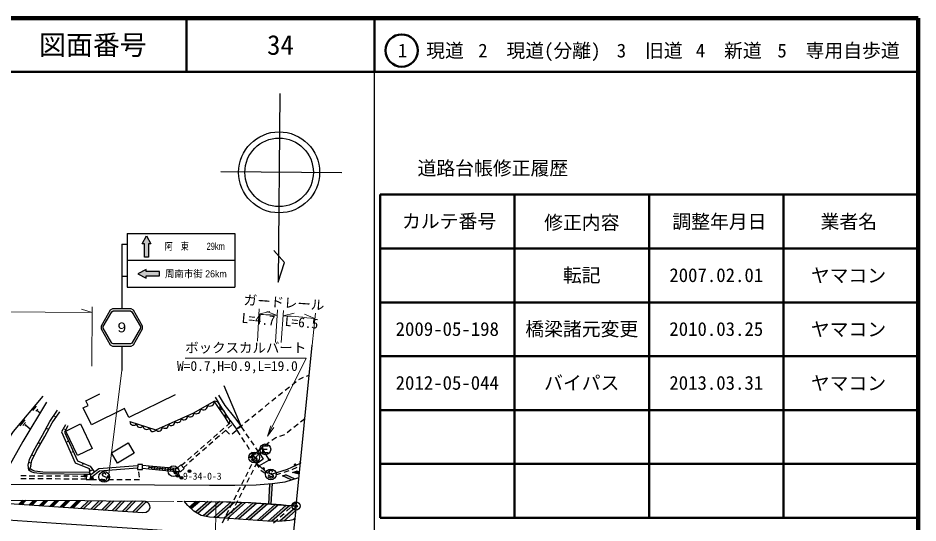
# Model space of a CAD drawing. Units: millimetres, scale not verified. Extents: x 40000 to 680000, y 20000 to 380000.
# Drawn here: x 512706 to 680000, y 286219 to 380000 of the extents above; entities that cross this region are included whole.
import ezdxf
from ezdxf.enums import TextEntityAlignment as Align

# ---------------------------------------------------------------- set-up
doc = ezdxf.new("R2010")
doc.units = ezdxf.units.MM
doc.header["$LTSCALE"] = 1000
doc.header["$PDMODE"] = 32
doc.header["$PDSIZE"] = 500
for name, color, linetype, lineweight in [('M-BGD', 7, 'Continuous', 25), ('M-BMK', 2, 'Continuous', 13), ('M-BMK-OTRS', 5, 'Continuous', 25), ('M-BMK-SRVR', 3, 'Continuous', 25), ('M-STR-HTXT', 7, 'Continuous', 13), ('M-STR-STRC', 7, 'Continuous', 25), ('M-TTL', 2, 'Continuous', 140), ('M-TTL-BAND', 7, 'Continuous', 25), ('M-TTL-FRAM', 2, 'Continuous', 50), ('M-TTL-LINE', 7, 'Continuous', 50)]:
    doc.layers.add(name, color=color, linetype=linetype, lineweight=lineweight)
doc.layers.add('M-TTL-TXT', color=7, linetype='Continuous')
doc.styles.add('ＭＳ ゴシック', font='')
doc.styles.add('ＭＳ Ｐゴシック', font='')
doc.styles.get('ＭＳ ゴシック').set_extended_font_data('MS Gothic')
doc.styles.get('ＭＳ Ｐゴシック').set_extended_font_data('MS PGothic')

# ---------------------------------------------------------------- blocks, each defined once
blk = doc.blocks.new('open_arrow')
at = {"color": 0, "linetype": 'Continuous', "lineweight": -2}
blk.add_lwpolyline([(7.5, 1.25), (0, 0), (7.5, -1.25)], dxfattribs=at)

msp = doc.modelspace()

# ---------------------------------------------------------------- hatches: boundary and pattern name
at = {"layer": 'M-BMK-OTRS'}
for points in [[(564298, 288484), (564364, 289137), (561359, 286531), (562109, 286586)], [(564133, 286844), (564153, 287034), (563874, 286793)]]:
    msp.add_hatch(color=256, dxfattribs=at).paths.add_polyline_path(points)
at = {"layer": 'M-STR-STRC'}
for points in [[(536993, 338071), (537393, 338071), (536593, 339571), (535793, 338071), (536193, 338071), (536193, 335571), (536993, 335571)], [(536502, 331700), (536502, 332100), (539002, 332100), (539002, 332900), (536502, 332900), (536502, 333300), (535002, 332500)], [(562486, 295177), (561884, 294969), (563460, 294204), (564097, 294394)], [(564487, 295869), (563731, 295607), (564980, 295269), (565026, 295723)], [(559467, 293496), (559265, 289742), (559714, 289712), (559920, 293527)], [(513585, 290432), (512788, 289659), (513393, 289619), (514227, 290429)], [(515586, 290421), (514697, 289533), (515294, 289493), (516219, 290418)], [(516620, 289405), (517217, 289365), (518258, 290406), (517625, 290410)], [(518543, 289277), (519140, 289237), (520297, 290395), (519664, 290398)], [(520466, 289149), (521062, 289109), (522336, 290383), (521703, 290387)], [(522389, 289021), (522985, 288982), (524375, 290372), (523742, 290375)], [(524311, 288894), (524908, 288854), (526411, 290357), (525780, 290362)], [(526234, 288765), (526830, 288725), (528445, 290340), (527814, 290345)], [(528255, 288628), (528849, 288588), (530567, 290322), (529939, 290327)], [(530168, 288498), (530761, 288458), (532592, 290305), (531964, 290310)], [(532081, 288369), (532674, 288328), (534633, 290304), (533998, 290303)], [(533994, 288239), (534587, 288199), (536535, 290164), (536324, 290277), (536029, 290292)], [(544565, 289157), (544901, 288853), (546497, 290230), (545813, 290234)], [(545705, 288226), (546121, 287991), (548686, 290203), (548010, 290214)], [(547142, 287551), (547696, 287434), (550865, 290168), (550189, 290179)], [(549016, 287252), (549651, 287206), (553001, 290096), (552343, 290123)], [(551023, 287112), (551657, 287070), (555015, 290014), (554363, 290041)], [(553066, 286976), (553701, 286933), (557072, 289889), (556438, 289932)], [(555110, 286839), (555744, 286797), (559115, 289752), (558481, 289795)], [(557154, 286703), (557788, 286660), (561135, 289595), (560511, 289646)], [(559203, 286571), (559863, 286551), (563146, 289429), (562522, 289481)]]:
    msp.add_hatch(color=256, dxfattribs=at).paths.add_polyline_path(points)

# ---------------------------------------------------------------- linework, layer by layer
at = {"layer": 'M-BGD'}
for p, q in [((564908, 312836), (565127, 313005)), ((565127, 313005), (565796, 313279)), ((566352, 313506), (566832, 313702)), ((550984, 311756), (554128, 304232)), ((562374, 310882), (563166, 311492)), ((563641, 311859), (564433, 312469)), ((525315, 308908), (527908, 310185)), ((541920, 310038), (533316, 305800)), ((559877, 308880), (560654, 309510)), ((561120, 309888), (561826, 310459)), ((561826, 310459), (561899, 310515)), ((515478, 307097), (516145, 307884)), ((524831, 307588), (525744, 308037)), ((525744, 308037), (525315, 308908)), ((558634, 307873), (559411, 308503)), ((516038, 306960), (516372, 307354)), ((516205, 307157), (516805, 306667)), ((526364, 304475), (524831, 307588)), ((532484, 307490), (526364, 304475)), ((533316, 305800), (532484, 307490)), ((556148, 305858), (556925, 306488)), ((557391, 306866), (558168, 307495)), ((513099, 304287), (514046, 305405)), ((513615, 304330), (514088, 304889)), ((514013, 304233), (514250, 304512)), ((519517, 306014), (519349, 306122)), ((519562, 306080), (519472, 305947)), ((552124, 304823), (551442, 304222)), ((552166, 305250), (553316, 303648)), ((552978, 305833), (554128, 304232)), ((554907, 304848), (555000, 304928)), ((555000, 304928), (555682, 305480)), ((564757, 304571), (563971, 303952)), ((566014, 305561), (565229, 304942)), ((514131, 304373), (514998, 303697)), ((518103, 303682), (517931, 303783)), ((518142, 303752), (518065, 303611)), ((521393, 303578), (521472, 303728)), ((521433, 303653), (521638, 303598)), ((550992, 303825), (550241, 303164)), ((551335, 303435), (550585, 302774)), ((551309, 303376), (552038, 302692)), ((552468, 304432), (551786, 303832)), ((552486, 302756), (553242, 303410)), ((554128, 304232), (553316, 303648)), ((554015, 302569), (553316, 303648)), ((553696, 303802), (554453, 304456)), ((554786, 303278), (554128, 304232)), ((563500, 303581), (562714, 302962)), ((521961, 301275), (521894, 301427)), ((521927, 301351), (522129, 301401)), ((548590, 301711), (547839, 301050)), ((548934, 301320), (548183, 300660)), ((549791, 302768), (549040, 302107)), ((550134, 302378), (549384, 301717)), ((554885, 301226), (554342, 302066)), ((555694, 301961), (555127, 302784)), ((556603, 300644), (556035, 301467)), ((559423, 301157), (558616, 300566)), ((560608, 302026), (559907, 301512)), ((560732, 302068), (560608, 302026)), ((562229, 302581), (561300, 302262)), ((562243, 302591), (562229, 302581)), ((516611, 301012), (516435, 301107)), ((516651, 301082), (516572, 300943)), ((522806, 299375), (522981, 299477)), ((546188, 299596), (545438, 298935)), ((547389, 300653), (546639, 299993)), ((547733, 300263), (546982, 299602)), ((555755, 299884), (555212, 300723)), ((557601, 299197), (556943, 300150)), ((558132, 300212), (557326, 299621)), ((559177, 300503), (558177, 300503)), ((558177, 300503), (558177, 299303)), ((558177, 299903), (559027, 299903)), ((515417, 298770), (515234, 298850)), ((515451, 298843), (515384, 298698)), ((522839, 299301), (522773, 299450)), ((544987, 298539), (544237, 297878)), ((545331, 298148), (544580, 297488)), ((546532, 299206), (545781, 298545)), ((556009, 298656), (556574, 297831)), ((556842, 299266), (556035, 298675)), ((556781, 298301), (556082, 299380)), ((556471, 297687), (556781, 298301)), ((557601, 299197), (556781, 298301)), ((556781, 298301), (557340, 297384)), ((558281, 298065), (557340, 297384)), ((557601, 299197), (558281, 298065)), ((558177, 299303), (559177, 299303)), ((514699, 296023), (514582, 296960)), ((514896, 297403), (514704, 297463)), ((514915, 297481), (514877, 297324)), ((515067, 296841), (514904, 296322)), ((524845, 297095), (524655, 297174)), ((524750, 297134), (524944, 297304)), ((525909, 296327), (525986, 295580)), ((526101, 296788), (526903, 295686)), ((526260, 295850), (526232, 296118)), ((537003, 296199), (535849, 296315)), ((537063, 296796), (535909, 296912)), ((537003, 296199), (537057, 296797)), ((542018, 295746), (537003, 296199)), ((542045, 296045), (537030, 296498)), ((542072, 296343), (537057, 296797)), ((537586, 296749), (537536, 296151)), ((538084, 296704), (538034, 296106)), ((538582, 296659), (538532, 296061)), ((539080, 296614), (539030, 296016)), ((539578, 296569), (539528, 295971)), ((540076, 296524), (540026, 295926)), ((540574, 296479), (540524, 295881)), ((541072, 296434), (541022, 295836)), ((541570, 296389), (541520, 295791)), ((542018, 295746), (542068, 296344)), ((542397, 296316), (542068, 296344)), ((543786, 297481), (543104, 296881)), ((544130, 297091), (543448, 296490)), ((555749, 296259), (556200, 297152)), ((557204, 297591), (556694, 296584)), ((556912, 297336), (557477, 296510)), ((563673, 296164), (564570, 296608)), ((565107, 296874), (565143, 296892)), ((514207, 294949), (513207, 294956)), ((515807, 294937), (514807, 294944)), ((517407, 294925), (516407, 294932)), ((519007, 294913), (518007, 294920)), ((520607, 294901), (519607, 294908)), ((522207, 294889), (521207, 294896)), ((523807, 294877), (522807, 294884)), ((525368, 294865), (524407, 294872)), ((526267, 295199), (525986, 295580)), ((526246, 295984), (526559, 296106)), ((535316, 294752), (535172, 295742)), ((555028, 294831), (555479, 295724)), ((555701, 294621), (555250, 293729)), ((556424, 296049), (555972, 295157)), ((557816, 296015), (557819, 296011)), ((557819, 296011), (558666, 295490)), ((559177, 295176), (559703, 294853)), ((559703, 294853), (560068, 294971)), ((560639, 295155), (561590, 295462)), ((562161, 295647), (563113, 295954)), ((514203, 294429), (513203, 294436)), ((515803, 294417), (514803, 294424)), ((517403, 294405), (516403, 294412)), ((519003, 294393), (518003, 294400)), ((520603, 294381), (519603, 294388)), ((522203, 294369), (521203, 294376)), ((523803, 294357), (522803, 294364)), ((525364, 294345), (524403, 294352)), ((526269, 294305), (527269, 294302)), ((527869, 294300), (528869, 294296)), ((529469, 294294), (530469, 294291)), ((531069, 294289), (532069, 294285)), ((532669, 294283), (533669, 294279)), ((534269, 294277), (535269, 294274)), ((553585, 291975), (554036, 292868)), ((554306, 293403), (554757, 294296)), ((554979, 293194), (554527, 292302)), ((552863, 290547), (553314, 291439)), ((554256, 291766), (553805, 290874)), ((552141, 289119), (552592, 290011)), ((553534, 290339), (553083, 289446)), ((563805, 289477), (564457, 290061)), ((551420, 287691), (551871, 288583)), ((552812, 288911), (552360, 288019)), ((561421, 287342), (562166, 288009)), ((562613, 288409), (563358, 289077)), ((550698, 286263), (551149, 287155)), ((552089, 287483), (551638, 286591)), ((560229, 286274), (560974, 286941))]:
    msp.add_line(p, q, dxfattribs=at)
for points in [[(517324, 309741), (511795, 303211), (509322, 299520), (502862, 299372), (499151, 298063), (485042, 298304), (479907, 299240), (482094, 302488), (485055, 305944)], [(552166, 305250), (550575, 307613), (549390, 309575)], [(549990, 309937), (551146, 308021), (552978, 305833)], [(518024, 308672), (513575, 301341), (510976, 296697), (510346, 296202)], [(533516, 305057), (538355, 303518), (545381, 306694), (549194, 308827)], [(551927, 304636), (551208, 305893), (549194, 308827)], [(514582, 296960), (514833, 297988), (515627, 299696), (517235, 302504), (518635, 305077), (520054, 307155)], [(515067, 296841), (515307, 297822), (516072, 299466), (517672, 302260), (519062, 304816), (520467, 306873)], [(521522, 304465), (520812, 303121), (523361, 297388), (525909, 296327)], [(521964, 304232), (521368, 303102), (523737, 297773), (526101, 296788)], [(525986, 295580), (517318, 295674), (515809, 295861), (515329, 296032), (514904, 296322), (514699, 296023)], [(534910, 296830), (527707, 296278), (526266, 295156), (526275, 295155)], [(534944, 296391), (527873, 295850), (526414, 294713), (526269, 294715)], [(525355, 295197), (517288, 295324), (515722, 295540), (515163, 295728), (514699, 296023)], [(542842, 295834), (542685, 295690), (542018, 295746)]]:
    msp.add_lwpolyline(points, dxfattribs=at)
for points in [[(526520, 300078), (523774, 298762), (521599, 303301), (524345, 304617)], [(533154, 301087), (534276, 299212), (531178, 297358), (530056, 299233)], [(535852, 297052), (534952, 297058), (534947, 296168), (535847, 296162)], [(543595, 296344), (542980, 297012), (542318, 296403), (542933, 295734)], [(526269, 294305), (526267, 295199), (525355, 295197), (525357, 294303)]]:
    msp.add_lwpolyline(points, close=True, dxfattribs=at)
msp.add_circle((558677, 299903), 1000, dxfattribs=at)
for centre, radius, start, end in [((547151, 308005), 780, 230.27022, 8.17899), ((548422, 308716), 780, 230.27022, 8.17899), ((549251, 307787), 1041, 335.78598, 93.14501), ((543558, 306048), 663, 218.55133, 10.09424), ((544729, 306578), 663, 218.55133, 10.09424), ((545880, 307294), 780, 230.27022, 8.17899), ((550258, 306320), 1041, 335.78598, 93.14501), ((534167, 305010), 653, 175.89654, 328.81506), ((535377, 304625), 653, 175.89654, 328.81506), ((540044, 304460), 663, 218.55133, 10.09424), ((541215, 304990), 663, 218.55133, 10.09424), ((542386, 305519), 663, 218.55133, 10.09424), ((551329, 305128), 774, 320.52425, 99.01071), ((536586, 304241), 653, 175.89654, 328.81506), ((537796, 303856), 653, 175.89654, 328.81506), ((538873, 303931), 663, 218.55133, 10.09424)]:
    msp.add_arc(centre, radius, start, end, dxfattribs=at)
at = {"layer": 'M-BMK'}
for p, q in [((517103, 290398), (511103, 290438)), ((518703, 290387), (517703, 290393)), ((525303, 290342), (519303, 290383)), ((526903, 290331), (525903, 290338)), ((533503, 290286), (527503, 290327)), ((535103, 290275), (534103, 290282)), ((541703, 290230), (535703, 290271)), ((543303, 290219), (542303, 290226)), ((549479, 290177), (543903, 290215))]:
    msp.add_line(p, q, dxfattribs=at)
msp.add_arc((548390, 130181), 160000, 84.26166, 89.61037, dxfattribs=at)
at = {"layer": 'M-BMK-OTRS'}
for q in [(567388, 319229), (561389, 259530)]:
    msp.add_line((564388, 289379), q, dxfattribs=at)
at = {"layer": 'M-BMK-SRVR'}
msp.add_line((572900, 351237), (550398, 351433), dxfattribs=at)
msp.add_lwpolyline([(561367, 365960), (561063, 330962), (562250, 334597), (560283, 336799)], dxfattribs=at)
for centre, radius in [((561240, 351339), 7526), ((561240, 351339), 6368), ((541603, 295839), 1000), ((541603, 295839), 120), ((564388, 289379), 750)]:
    msp.add_circle(centre, radius, dxfattribs=at)
msp.add_point((564388, 289379), dxfattribs=at)
at = {"layer": 'M-STR-HTXT'}
for p, q in [((526487, 326335), (526412, 315335)), ((526480, 325335), (473453, 325695)), ((526480, 325335), (524484, 325948)), ((557244, 319975), (557524, 325968)), ((557477, 324969), (559503, 325475)), ((560905, 324779), (558948, 325506)), ((560585, 319789), (560970, 325777)), ((561633, 319719), (562052, 325704)), ((561982, 324707), (564019, 325166)), ((567888, 324204), (565958, 325001)), ((567388, 319229), (567988, 325199)), ((529500, 294777), (532000, 314536)), ((549479, 290177), (549342, 270178))]:
    msp.add_line(p, q, dxfattribs=at)
msp.add_lwpolyline([(559098, 302314), (566295, 316811), (543795, 316811)], dxfattribs=at)
for radius in [150, 120, 90, 60, 30, 20]:
    msp.add_circle((529500, 294777), radius, dxfattribs=at)
for start, end in [(86.32026, 87.32912), (84.26166, 86.00325)]:
    msp.add_arc((548390, 130181), 195000, start, end, dxfattribs=at)
msp.add_point((529500, 294777), dxfattribs=at)
at = {"layer": 'M-STR-STRC'}
for p, q in [((533000, 340000), (533000, 330000)), ((533000, 340000), (553000, 340000)), ((553000, 340000), (553000, 330000)), ((532000, 338000), (533000, 338000)), ((532000, 338000), (532000, 326000)), ((533000, 335000), (553000, 335000)), ((533000, 332000), (532000, 332000)), ((533000, 330000), (553000, 330000)), ((532000, 319072), (532000, 314536)), ((557956, 299997), (556058, 298530)), ((559361, 298080), (558156, 299963)), ((556263, 297846), (556172, 298027)), ((559025, 295540), (556219, 298005)), ((556354, 299027), (556263, 298846)), ((556263, 298846), (556263, 298755)), ((556263, 298755), (556354, 298573)), ((556354, 297755), (556263, 297846)), ((556536, 299118), (556354, 299027)), ((556354, 298573), (556899, 298391)), ((556718, 299118), (556536, 299118)), ((556899, 299027), (556718, 299118)), ((556990, 298846), (556899, 299027)), ((556899, 298391), (556990, 298300)), ((556990, 297846), (556899, 297755)), ((556990, 298300), (557081, 298118)), ((557081, 298027), (556990, 297846)), ((557081, 298118), (557081, 298027)), ((557575, 296900), (559311, 297880)), ((556536, 297664), (556354, 297755)), ((556718, 297664), (556536, 297664)), ((556899, 297755), (556718, 297664)), ((528452, 295406), (528362, 295225)), ((528362, 295225), (528362, 295134)), ((528362, 295134), (528452, 294952)), ((528634, 295497), (528452, 295406)), ((528452, 294952), (528998, 294770)), ((528816, 295497), (528634, 295497)), ((528998, 295406), (528816, 295497)), ((529089, 295225), (528998, 295406)), ((528998, 294770), (529089, 294679)), ((529089, 294679), (529180, 294497)), ((529180, 294497), (529180, 294406)), ((559343, 294697), (559252, 294878)), ((559434, 295878), (559343, 295697)), ((559343, 295697), (559343, 295606)), ((559343, 295606), (559434, 295424)), ((559434, 294606), (559343, 294697)), ((559616, 295969), (559434, 295878)), ((559434, 295424), (559979, 295242)), ((559616, 294515), (559434, 294606)), ((559797, 295969), (559616, 295969)), ((559797, 294515), (559616, 294515)), ((559979, 295878), (559797, 295969)), ((559979, 294606), (559797, 294515)), ((560070, 295697), (559979, 295878)), ((559979, 295242), (560070, 295151)), ((560070, 294697), (559979, 294606)), ((560070, 295151), (560161, 294969)), ((560161, 294878), (560070, 294697)), ((560161, 294969), (560161, 294878)), ((561884, 294969), (562486, 295177)), ((563460, 294204), (561884, 294969)), ((564097, 294394), (562486, 295177)), ((563731, 295607), (564487, 295869)), ((564980, 295269), (563731, 295607)), ((565026, 295723), (564487, 295869)), ((528362, 294225), (528271, 294406)), ((528452, 294134), (528362, 294225)), ((528634, 294043), (528452, 294134)), ((528816, 294043), (528634, 294043)), ((528998, 294134), (528816, 294043)), ((529089, 294225), (528998, 294134)), ((529180, 294406), (529089, 294225)), ((559467, 293496), (559265, 289742)), ((559920, 293527), (559714, 289712)), ((513585, 290432), (512788, 289659)), ((514227, 290429), (513393, 289619)), ((515586, 290421), (514697, 289533)), ((516219, 290418), (515294, 289493)), ((517625, 290410), (516620, 289405)), ((518258, 290406), (517217, 289365)), ((519664, 290398), (518543, 289277)), ((520297, 290395), (519140, 289237)), ((521703, 290387), (520466, 289149)), ((522336, 290383), (521062, 289109)), ((523742, 290375), (522389, 289021)), ((524375, 290372), (522985, 288982)), ((525780, 290362), (524311, 288894)), ((526411, 290357), (524908, 288854)), ((527814, 290345), (526234, 288765)), ((528445, 290340), (526830, 288725)), ((529939, 290327), (528255, 288628)), ((530567, 290322), (528849, 288588)), ((531964, 290310), (530168, 288498)), ((532592, 290305), (530761, 288458)), ((533998, 290303), (532081, 288369)), ((534633, 290304), (532674, 288328)), ((536029, 290292), (533994, 288239)), ((536535, 290164), (534587, 288199)), ((545813, 290234), (544565, 289157)), ((546497, 290230), (544901, 288853)), ((548010, 290214), (545705, 288226)), ((548686, 290203), (546121, 287991)), ((550189, 290179), (547142, 287551)), ((550865, 290168), (547696, 287434)), ((552343, 290123), (549016, 287252)), ((553001, 290096), (549651, 287206)), ((554363, 290041), (551023, 287112)), ((555015, 290014), (551657, 287070)), ((556438, 289932), (553066, 286976)), ((557072, 289889), (553701, 286933)), ((558481, 289795), (555110, 286839)), ((559115, 289752), (555744, 286797)), ((560511, 289646), (557154, 286703)), ((561135, 289595), (557788, 286660)), ((562522, 289481), (559203, 286571)), ((563146, 289429), (559863, 286551)), ((564364, 289137), (561359, 286531)), ((564298, 288484), (562109, 286586)), ((564153, 287034), (563874, 286793))]:
    msp.add_line(p, q, dxfattribs=at)
for points in [[(536593, 339571), (537393, 338071), (536993, 338071), (536993, 335571), (536193, 335571), (536193, 338071), (535793, 338071)], [(535002, 332500), (536502, 331700), (536502, 332100), (539002, 332100), (539002, 332900), (536502, 332900), (536502, 333300)], [(535856, 322286), (535856, 322786), (534144, 325750), (533711, 326000), (530289, 326000), (529856, 325750), (528144, 322786), (528144, 322286), (529856, 319322), (530289, 319072), (533711, 319072), (534144, 319322)], [(533604, 319472), (530396, 319472), (530148, 319615), (528544, 322393), (528544, 322679), (530148, 325457), (530396, 325600), (533604, 325600), (533852, 325457), (535456, 322679), (535456, 322393), (533852, 319615)], [(535744, 290307), (536324, 290277), (536882, 289979), (537157, 289557), (537205, 289024), (536970, 288505), (536551, 288196), (535919, 288108), (525719, 288800), (513880, 289587), (499768, 290515), (510615, 290449), (525103, 290367), (533122, 290301)]]:
    msp.add_lwpolyline(points, close=True, dxfattribs=at)
for points in [[(565179, 297254), (562720, 296150), (559925, 295262)], [(497583, 293535), (510546, 293456), (526233, 293357), (538090, 293294), (548300, 293236), (553037, 293229), (556995, 293324), (559920, 293527), (562359, 293874), (564917, 294639)], [(564133, 286844), (563250, 286670), (561121, 286514), (559077, 286574), (550126, 287172), (548328, 287302), (546758, 287631), (545406, 288394), (544248, 289445), (543581, 290249), (547452, 290223), (551474, 290158), (555501, 289994), (559714, 289712), (563611, 289391), (564382, 289317)], [(499751, 277264), (499894, 279050), (500647, 281967), (501426, 283832), (502397, 285059), (503919, 286053), (505925, 286655), (507654, 286906), (508929, 286903), (519825, 286174), (536775, 285062), (553065, 283986), (563775, 283278)]]:
    msp.add_lwpolyline(points, dxfattribs=at)
for centre, radius in [((558075, 300089), 150), ((558075, 300089), 150), ((558075, 300089), 120), ((558075, 300089), 120), ((558075, 300089), 100), ((558075, 300089), 100), ((556627, 298391), 1000), ((555939, 298438), 150), ((555939, 298438), 120), ((555939, 298438), 100), ((559442, 297954), 150), ((559442, 297954), 120), ((559442, 297954), 100), ((557444, 296826), 150), ((557444, 296826), 120), ((557444, 296826), 100), ((558348, 296285), 100), ((559706, 295242), 1000), ((564221, 296947), 100), ((525246, 294976), 250), ((525246, 294976), 204), ((525246, 294976), 159), ((525246, 294976), 114), ((525246, 294976), 68.2), ((525246, 294976), 22.7), ((526398, 294486), 250), ((526398, 294486), 204), ((526398, 294486), 159), ((526398, 294486), 114), ((526398, 294486), 68.2), ((526398, 294486), 22.7), ((528725, 294770), 1000), ((541995, 295564), 250), ((541995, 295564), 204), ((541995, 295564), 159), ((541995, 295564), 114), ((541995, 295564), 68.2), ((541995, 295564), 22.7), ((542448, 294979), 250), ((542448, 294979), 204), ((542448, 294979), 159), ((542448, 294979), 114), ((542448, 294979), 68.2), ((542448, 294979), 22.7), ((543082, 294583), 250), ((543082, 294583), 204), ((543082, 294583), 159), ((543082, 294583), 114), ((543082, 294583), 68.2), ((543082, 294583), 22.7), ((544596, 295860), 250), ((544596, 295860), 204), ((544596, 295860), 159), ((544596, 295860), 114), ((544596, 295860), 68.2), ((544596, 295860), 22.7)]:
    msp.add_circle(centre, radius, dxfattribs=at)
for centre, radius, start, end in [((556318, 298117), 150, 48.70483, 228.70483), ((558348, 296285), 188, 281.83494, 175.57473), ((558348, 296285), 150, 270.11446, 187.29521), ((558348, 296285), 112, 228.70487, 228.7048), ((564221, 296947), 188, 347.30759, 241.04738), ((564221, 296947), 150, 335.58711, 252.76786), ((564221, 296947), 112, 294.1775, 294.17747), ((565118, 297391), 150, 294.17748, 114.17748), ((559124, 295653), 150, 228.70483, 48.70483), ((559879, 295405), 150, 107.61626, 287.61626)]:
    msp.add_arc(centre, radius, start, end, dxfattribs=at)
at = {"layer": 'M-TTL'}
for p, q in [((680000, 380000), (40000, 380000)), ((680000, 20000), (680000, 380000))]:
    msp.add_line(p, q, dxfattribs=at)
at = {"layer": 'M-TTL-BAND'}
msp.add_line((579000, 20000), (579000, 370000), dxfattribs=at)
at = {"layer": 'M-TTL-FRAM'}
for p, q in [((580000, 347197), (580000, 287197)), ((580000, 347197), (680000, 347197)), ((580000, 287197), (680000, 287197))]:
    msp.add_line(p, q, dxfattribs=at)
at = {"layer": 'M-TTL-LINE'}
for p, q in [((543997, 380000), (543997, 370000)), ((579000, 380000), (579000, 370000)), ((40000, 370000), (680000, 370000)), ((605000, 347197), (605000, 287197)), ((630000, 347197), (630000, 287197)), ((655000, 347197), (655000, 287197)), ((580000, 337197), (680000, 337197)), ((580000, 327197), (680000, 327197)), ((580000, 317197), (680000, 317197)), ((580000, 307197), (680000, 307197)), ((580000, 297197), (680000, 297197))]:
    msp.add_line(p, q, dxfattribs=at)
msp.add_circle((584031, 373958), 3000, dxfattribs=at)

# ---------------------------------------------------------------- block references
at = {"layer": 'M-STR-HTXT', "xscale": 267, "yscale": 267, "rotation": 63.6}
msp.add_blockref('open_arrow', (559098, 302314), dxfattribs=at)

# ---------------------------------------------------------------- texts
at = {"layer": 'M-BMK-SRVR', "style": 'ＭＳ ゴシック'}
msp.add_text('9-34-0-3', height=1320, dxfattribs=at).set_placement((543371, 293859), align=Align.BOTTOM_LEFT)
at = {"layer": 'M-STR-HTXT', "style": 'ＭＳ ゴシック'}
msp.add_text('ガードレール', height=1833, rotation=356.008, dxfattribs=at).set_placement((562052, 325704), align=Align.BOTTOM_CENTER)
for s, p in [('L=4.7', (557477, 324969)), ('L=6.5', (565505, 324388))]:
    msp.add_text(s, height=1833, rotation=354.942, dxfattribs=at).set_placement(p, align=Align.TOP_CENTER)
msp.add_text('ボックスカルバート', height=1833, dxfattribs=at).set_placement((543795, 317311), align=Align.BOTTOM_LEFT)
msp.add_text('W=0.7,H=0.9,L=19.0', height=1833, dxfattribs=at).set_placement((542264, 316296), align=Align.TOP_LEFT)
at = {"layer": 'M-STR-STRC', "style": 'ＭＳ Ｐゴシック'}
for s, width, p in [('阿\u3000東\u3000\u3000 29km', 0.8, (539993, 337605)), ('周南市街 26km', 0.95, (540020, 332493))]:
    msp.add_text(s, height=1320, dxfattribs=dict(at, width=width)).set_placement(p, align=Align.MIDDLE_LEFT)
at = {"layer": 'M-STR-STRC', "style": 'ＭＳ Ｐゴシック', "width": 1.2}
msp.add_text('9', height=1833, dxfattribs=at).set_placement((532000, 322536), align=Align.MIDDLE_CENTER)
at = {"layer": 'M-TTL-TXT', "style": 'ＭＳ ゴシック'}
for s, height, p in [('図面番号', 3666, (526622, 375000)), ('34', 3666, (561497, 375000)), ('1\u3000現道', 2566, (589448, 373958)), ('2\u3000現道(分離)', 2566, (609619, 373958)), ('3\u3000旧道', 2566, (630121, 373958)), ('4\u3000新道', 2566, (644824, 373958)), ('5\u3000専用自歩道', 2566, (665228, 373958)), ('道路台帳修正履歴', 2566, (600968, 352113)), ('カルテ番号', 2566, (592839, 342277)), ('修正内容', 2566, (617509, 342023)), ('調整年月日', 2566, (643089, 342197)), ('業者名', 2566, (667134, 342197)), ('転記', 2566, (617500, 332245)), ('2007.02.01', 2566, (642500, 332245)), ('ヤマコン', 2566, (667077, 332189)), ('2009-05-198', 2566, (592500, 322245)), ('橋梁諸元変更', 2566, (617500, 322245)), ('2010.03.25', 2566, (642500, 322245)), ('ヤマコン', 2566, (667077, 322189)), ('2012-05-044', 2566, (592500, 312245)), ('バイパス', 2566, (617500, 312245)), ('2013.03.31', 2566, (642500, 312245)), ('ヤマコン', 2566, (667077, 312189))]:
    msp.add_text(s, height=height, dxfattribs=at).set_placement(p, align=Align.MIDDLE_CENTER)

doc.saveas('drawing.dxf')
